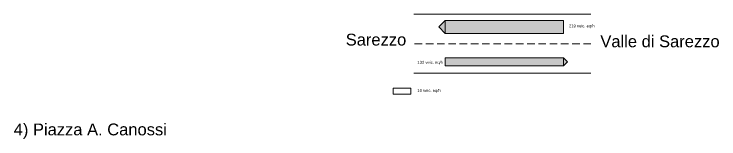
# Model space of a CAD drawing. Header units: millimetres. Extents: x 994 to 3678, y 1097 to 2408.
# Drawn here: x 2485 to 3678, y 1290 to 1501 of the extents above; entities that cross this region are included whole.
import ezdxf

# ---------------------------------------------------------------- set-up
doc = ezdxf.new("R2010")
doc.units = ezdxf.units.MM
doc.linetypes.add('TRATTEGGIATA', pattern=[19.05, 12.7, -6.35])
doc.layers.add('Strada', color=7, linetype='Continuous', lineweight=9)
doc.styles.get("Standard").update_dxf_attribs({"font": 'arial.ttf'})

msp = doc.modelspace()

# ---------------------------------------------------------------- hatches: boundary and pattern name
at = {"layer": 'Strada', "transparency": 33554559}
h = msp.add_hatch(color=4, dxfattribs=at)
h.dxf.hatch_style = 1
h.paths.add_polyline_path([(3415.2, 1490.2), (3215.2, 1490.2), (3215.2, 1468.3), (3415.2, 1468.3)])
h.paths.add_polyline_path([(3215.2, 1490.2), (3204.2, 1479.2), (3215.2, 1468.3)])
h = msp.add_hatch(color=152, dxfattribs=at)
h.dxf.hatch_style = 1
h.paths.add_polyline_path([(3415.2, 1426.7), (3215.2, 1426.7), (3215.2, 1413.5), (3415.2, 1413.5)])
h.paths.add_polyline_path([(3421.8, 1420.1), (3415.2, 1426.7), (3415.2, 1413.5)])

# ---------------------------------------------------------------- linework, layer by layer
at = {"layer": 'Strada'}
for p, q in [((3461.7, 1500.8), (3161.7, 1500.8)), ((3215.2, 1490.2), (3204.2, 1479.2)), ((3415.2, 1490.2), (3215.2, 1490.2)), ((3215.2, 1468.3), (3215.2, 1490.2)), ((3415.2, 1468.3), (3415.2, 1490.2)), ((3215.2, 1468.3), (3204.2, 1479.2)), ((3415.2, 1468.3), (3215.2, 1468.3)), ((3215.2, 1413.5), (3215.2, 1426.7)), ((3215.2, 1426.7), (3415.2, 1426.7)), ((3415.2, 1426.7), (3415.2, 1413.5)), ((3415.2, 1426.7), (3421.8, 1420.1)), ((3415.2, 1413.5), (3421.8, 1420.1)), ((3415.2, 1413.5), (3215.2, 1413.5)), ((3461.7, 1400.8), (3161.7, 1400.8)), ((3156.7, 1375.5), (3126.7, 1375.5)), ((3126.7, 1365.5), (3126.7, 1375.5)), ((3156.7, 1375.5), (3156.7, 1365.5)), ((3156.7, 1365.5), (3126.7, 1365.5))]:
    msp.add_line(p, q, dxfattribs=at)
at = {"layer": 'Strada', "linetype": 'TRATTEGGIATA'}
msp.add_line((3461.7, 1450.8), (3161.7, 1450.8), dxfattribs=at)

# ---------------------------------------------------------------- texts
at = {"layer": 'Strada'}
for s, width, insert, char_height, attachment_point in [('219 veic. eq/h', 52.022, (3424.5, 1483.4), 5, 1), ('Sarezzo', 154.422, (3149.1, 1467.7), 20, 3), ('Valle di Sarezzo', 245.359, (3679.5, 1464.8), 20, 3), ('132 veic. eq/h', 58.025, (3167.9, 1421.8), 5, 1), ('10 veic. eq/h', 58.025, (3167.9, 1374.1), 5, 1), ('4) Piazza A. Canossi', 273.432, (2743.9, 1315.9), 20, 3)]:
    msp.add_mtext_dynamic_manual_height_columns(s, width=width, gutter_width=12.5, heights=[0], dxfattribs=dict(at, insert=insert, char_height=char_height, attachment_point=attachment_point))

doc.saveas('drawing.dxf')
